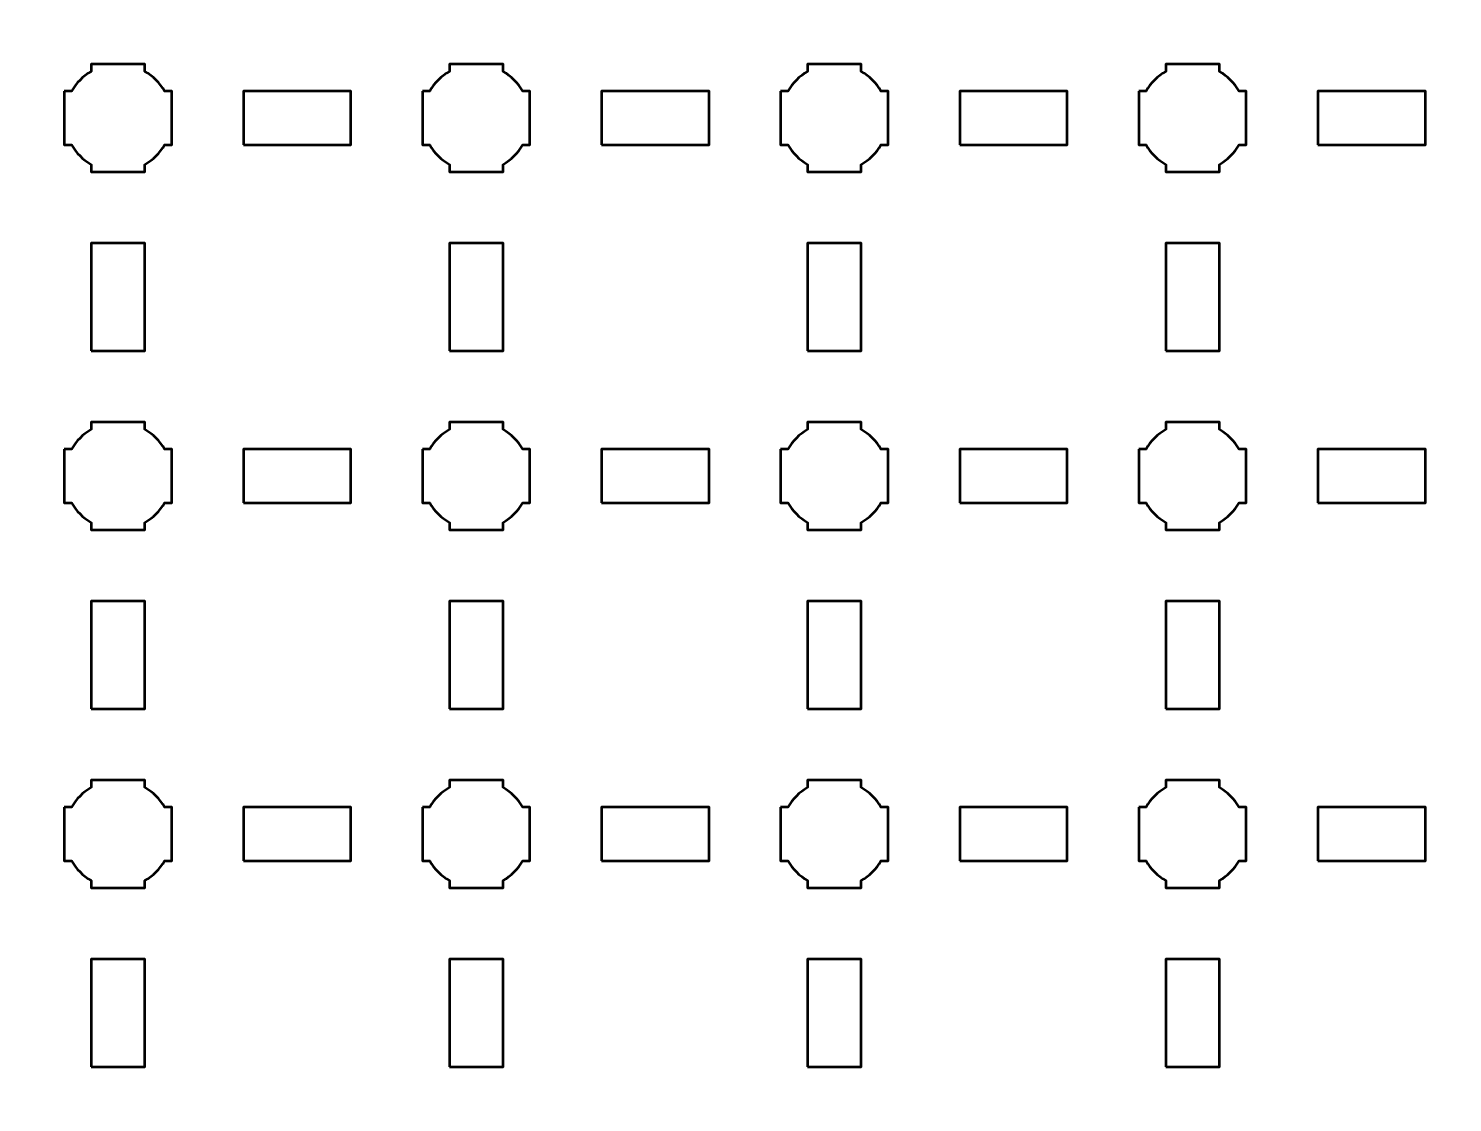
# Model space of a CAD drawing. Header units: centimetres. Extents: x -40.1 to 19.1, y -39.5 to 9.8.
# Drawn here: x 4 to 11.95, y -14.35 to -8.35 of the extents above; entities that cross this region are included whole.
import ezdxf

# ---------------------------------------------------------------- set-up
doc = ezdxf.new("R2010")
doc.units = ezdxf.units.CM
doc.header["$MEASUREMENT"] = 0
doc.layers.add('Layer 1', color=7, linetype='Continuous')

msp = doc.modelspace()

# ---------------------------------------------------------------- linework, layer by layer
at = {"layer": 'Layer 1', "lineweight": 53}
for points in [[(5.2, -9), (5.8, -9), (5.8, -8.7), (5.2, -8.7), (5.2, -9)], [(7.2, -9), (7.8, -9), (7.8, -8.7), (7.2, -8.7), (7.2, -9)], [(9.2, -9), (9.8, -9), (9.8, -8.7), (9.2, -8.7), (9.2, -9)], [(11.2, -9), (11.8, -9), (11.8, -8.7), (11.2, -8.7), (11.2, -9)], [(4.35, -10.15), (4.65, -10.15), (4.65, -9.55), (4.35, -9.55), (4.35, -10.15)], [(6.35, -10.15), (6.65, -10.15), (6.65, -9.55), (6.35, -9.55), (6.35, -10.15)], [(8.35, -10.15), (8.65, -10.15), (8.65, -9.55), (8.35, -9.55), (8.35, -10.15)], [(10.35, -10.15), (10.65, -10.15), (10.65, -9.55), (10.35, -9.55), (10.35, -10.15)], [(5.2, -11), (5.8, -11), (5.8, -10.7), (5.2, -10.7), (5.2, -11)], [(7.2, -11), (7.8, -11), (7.8, -10.7), (7.2, -10.7), (7.2, -11)], [(9.2, -11), (9.8, -11), (9.8, -10.7), (9.2, -10.7), (9.2, -11)], [(11.2, -11), (11.8, -11), (11.8, -10.7), (11.2, -10.7), (11.2, -11)], [(4.35, -12.15), (4.65, -12.15), (4.65, -11.55), (4.35, -11.55), (4.35, -12.15)], [(6.35, -12.15), (6.65, -12.15), (6.65, -11.55), (6.35, -11.55), (6.35, -12.15)], [(8.35, -12.15), (8.65, -12.15), (8.65, -11.55), (8.35, -11.55), (8.35, -12.15)], [(10.35, -12.15), (10.65, -12.15), (10.65, -11.55), (10.35, -11.55), (10.35, -12.15)], [(5.2, -13), (5.8, -13), (5.8, -12.7), (5.2, -12.7), (5.2, -13)], [(7.2, -13), (7.8, -13), (7.8, -12.7), (7.2, -12.7), (7.2, -13)], [(9.2, -13), (9.8, -13), (9.8, -12.7), (9.2, -12.7), (9.2, -13)], [(11.2, -13), (11.8, -13), (11.8, -12.7), (11.2, -12.7), (11.2, -13)], [(4.35, -14.15), (4.65, -14.15), (4.65, -13.55), (4.35, -13.55), (4.35, -14.15)], [(6.35, -14.15), (6.65, -14.15), (6.65, -13.55), (6.35, -13.55), (6.35, -14.15)], [(8.35, -14.15), (8.65, -14.15), (8.65, -13.55), (8.35, -13.55), (8.35, -14.15)], [(10.35, -14.15), (10.65, -14.15), (10.65, -13.55), (10.35, -13.55), (10.35, -14.15)]]:
    msp.add_lwpolyline(points, close=True, dxfattribs=at)
for points, knots in [([(-40.15, -39), (-40.15, -39), (-40.15, 9.3), (-40.15, 9.3), (-40.15, 9.3), (-40.15, 9.57609), (-39.92609, 9.8), (-39.65, 9.8), (-39.65, 9.8), (-39.65, 9.8), (18.65, 9.8), (18.65, 9.8), (18.65, 9.8), (18.92609, 9.8), (19.15, 9.57609), (19.15, 9.3), (19.15, 9.3), (19.15, 9.3), (19.15, -39), (19.15, -39), (19.15, -39), (19.15, -39.27609), (18.92609, -39.5), (18.65, -39.5), (18.65, -39.5), (18.65, -39.5), (-39.65, -39.5), (-39.65, -39.5), (-39.65, -39.5), (-39.92609, -39.5), (-40.15, -39.27609), (-40.15, -39)], [0, 0, 0, 0, 0.125, 0.125, 0.125, 0.125, 0.25, 0.25, 0.25, 0.25, 0.375, 0.375, 0.375, 0.375, 0.5, 0.5, 0.5, 0.5, 0.625, 0.625, 0.625, 0.625, 0.75, 0.75, 0.75, 0.75, 0.875, 0.875, 0.875, 0.875, 1, 1, 1, 1]), ([(4.2, -8.7), (4.2, -8.7), (4.24015, -8.7), (4.24015, -8.7), (4.24015, -8.7), (4.2665, -8.65447), (4.30447, -8.6165), (4.35, -8.59015), (4.35, -8.59015), (4.35, -8.59015), (4.35, -8.55), (4.35, -8.55), (4.35, -8.55), (4.35, -8.55), (4.5, -8.55), (4.5, -8.55), (4.5, -8.55), (4.5, -8.55), (4.65, -8.55), (4.65, -8.55), (4.65, -8.55), (4.65, -8.55), (4.65, -8.59015), (4.65, -8.59015), (4.65, -8.59015), (4.69553, -8.6165), (4.7335, -8.65447), (4.75985, -8.7), (4.75985, -8.7), (4.75985, -8.7), (4.8, -8.7), (4.8, -8.7), (4.8, -8.7), (4.8, -8.7), (4.8, -8.85), (4.8, -8.85), (4.8, -8.85), (4.8, -8.85), (4.8, -9), (4.8, -9), (4.8, -9), (4.8, -9), (4.75985, -9), (4.75985, -9), (4.75985, -9), (4.7335, -9.04553), (4.69553, -9.0835), (4.65, -9.10985), (4.65, -9.10985), (4.65, -9.10985), (4.65, -9.15), (4.65, -9.15), (4.65, -9.15), (4.65, -9.15), (4.5, -9.15), (4.5, -9.15), (4.5, -9.15), (4.5, -9.15), (4.35, -9.15), (4.35, -9.15), (4.35, -9.15), (4.35, -9.15), (4.35, -9.10985), (4.35, -9.10985), (4.35, -9.10985), (4.30447, -9.0835), (4.2665, -9.04553), (4.24015, -9), (4.24015, -9), (4.24015, -9), (4.2, -9), (4.2, -9), (4.2, -9), (4.2, -9), (4.2, -8.85), (4.2, -8.85), (4.2, -8.85), (4.2, -8.85), (4.2, -8.7), (4.2, -8.7)], [0, 0, 0, 0, 0.05, 0.05, 0.05, 0.05, 0.1, 0.1, 0.1, 0.1, 0.15, 0.15, 0.15, 0.15, 0.2, 0.2, 0.2, 0.2, 0.25, 0.25, 0.25, 0.25, 0.3, 0.3, 0.3, 0.3, 0.35, 0.35, 0.35, 0.35, 0.4, 0.4, 0.4, 0.4, 0.45, 0.45, 0.45, 0.45, 0.5, 0.5, 0.5, 0.5, 0.55, 0.55, 0.55, 0.55, 0.6, 0.6, 0.6, 0.6, 0.65, 0.65, 0.65, 0.65, 0.7, 0.7, 0.7, 0.7, 0.75, 0.75, 0.75, 0.75, 0.8, 0.8, 0.8, 0.8, 0.85, 0.85, 0.85, 0.85, 0.9, 0.9, 0.9, 0.9, 0.95, 0.95, 0.95, 0.95, 1, 1, 1, 1]), ([(6.2, -8.7), (6.2, -8.7), (6.24015, -8.7), (6.24015, -8.7), (6.24015, -8.7), (6.2665, -8.65447), (6.30447, -8.6165), (6.35, -8.59015), (6.35, -8.59015), (6.35, -8.59015), (6.35, -8.55), (6.35, -8.55), (6.35, -8.55), (6.35, -8.55), (6.5, -8.55), (6.5, -8.55), (6.5, -8.55), (6.5, -8.55), (6.65, -8.55), (6.65, -8.55), (6.65, -8.55), (6.65, -8.55), (6.65, -8.59015), (6.65, -8.59015), (6.65, -8.59015), (6.69553, -8.6165), (6.7335, -8.65447), (6.75985, -8.7), (6.75985, -8.7), (6.75985, -8.7), (6.8, -8.7), (6.8, -8.7), (6.8, -8.7), (6.8, -8.7), (6.8, -8.85), (6.8, -8.85), (6.8, -8.85), (6.8, -8.85), (6.8, -9), (6.8, -9), (6.8, -9), (6.8, -9), (6.75985, -9), (6.75985, -9), (6.75985, -9), (6.7335, -9.04553), (6.69553, -9.0835), (6.65, -9.10985), (6.65, -9.10985), (6.65, -9.10985), (6.65, -9.15), (6.65, -9.15), (6.65, -9.15), (6.65, -9.15), (6.5, -9.15), (6.5, -9.15), (6.5, -9.15), (6.5, -9.15), (6.35, -9.15), (6.35, -9.15), (6.35, -9.15), (6.35, -9.15), (6.35, -9.10985), (6.35, -9.10985), (6.35, -9.10985), (6.30447, -9.0835), (6.2665, -9.04553), (6.24015, -9), (6.24015, -9), (6.24015, -9), (6.2, -9), (6.2, -9), (6.2, -9), (6.2, -9), (6.2, -8.85), (6.2, -8.85), (6.2, -8.85), (6.2, -8.85), (6.2, -8.7), (6.2, -8.7)], [0, 0, 0, 0, 0.05, 0.05, 0.05, 0.05, 0.1, 0.1, 0.1, 0.1, 0.15, 0.15, 0.15, 0.15, 0.2, 0.2, 0.2, 0.2, 0.25, 0.25, 0.25, 0.25, 0.3, 0.3, 0.3, 0.3, 0.35, 0.35, 0.35, 0.35, 0.4, 0.4, 0.4, 0.4, 0.45, 0.45, 0.45, 0.45, 0.5, 0.5, 0.5, 0.5, 0.55, 0.55, 0.55, 0.55, 0.6, 0.6, 0.6, 0.6, 0.65, 0.65, 0.65, 0.65, 0.7, 0.7, 0.7, 0.7, 0.75, 0.75, 0.75, 0.75, 0.8, 0.8, 0.8, 0.8, 0.85, 0.85, 0.85, 0.85, 0.9, 0.9, 0.9, 0.9, 0.95, 0.95, 0.95, 0.95, 1, 1, 1, 1]), ([(8.2, -8.7), (8.2, -8.7), (8.24015, -8.7), (8.24015, -8.7), (8.24015, -8.7), (8.2665, -8.65447), (8.30447, -8.6165), (8.35, -8.59015), (8.35, -8.59015), (8.35, -8.59015), (8.35, -8.55), (8.35, -8.55), (8.35, -8.55), (8.35, -8.55), (8.5, -8.55), (8.5, -8.55), (8.5, -8.55), (8.5, -8.55), (8.65, -8.55), (8.65, -8.55), (8.65, -8.55), (8.65, -8.55), (8.65, -8.59015), (8.65, -8.59015), (8.65, -8.59015), (8.69553, -8.6165), (8.7335, -8.65447), (8.75985, -8.7), (8.75985, -8.7), (8.75985, -8.7), (8.8, -8.7), (8.8, -8.7), (8.8, -8.7), (8.8, -8.7), (8.8, -8.85), (8.8, -8.85), (8.8, -8.85), (8.8, -8.85), (8.8, -9), (8.8, -9), (8.8, -9), (8.8, -9), (8.75985, -9), (8.75985, -9), (8.75985, -9), (8.7335, -9.04553), (8.69553, -9.0835), (8.65, -9.10985), (8.65, -9.10985), (8.65, -9.10985), (8.65, -9.15), (8.65, -9.15), (8.65, -9.15), (8.65, -9.15), (8.5, -9.15), (8.5, -9.15), (8.5, -9.15), (8.5, -9.15), (8.35, -9.15), (8.35, -9.15), (8.35, -9.15), (8.35, -9.15), (8.35, -9.10985), (8.35, -9.10985), (8.35, -9.10985), (8.30447, -9.0835), (8.2665, -9.04553), (8.24015, -9), (8.24015, -9), (8.24015, -9), (8.2, -9), (8.2, -9), (8.2, -9), (8.2, -9), (8.2, -8.85), (8.2, -8.85), (8.2, -8.85), (8.2, -8.85), (8.2, -8.7), (8.2, -8.7)], [0, 0, 0, 0, 0.05, 0.05, 0.05, 0.05, 0.1, 0.1, 0.1, 0.1, 0.15, 0.15, 0.15, 0.15, 0.2, 0.2, 0.2, 0.2, 0.25, 0.25, 0.25, 0.25, 0.3, 0.3, 0.3, 0.3, 0.35, 0.35, 0.35, 0.35, 0.4, 0.4, 0.4, 0.4, 0.45, 0.45, 0.45, 0.45, 0.5, 0.5, 0.5, 0.5, 0.55, 0.55, 0.55, 0.55, 0.6, 0.6, 0.6, 0.6, 0.65, 0.65, 0.65, 0.65, 0.7, 0.7, 0.7, 0.7, 0.75, 0.75, 0.75, 0.75, 0.8, 0.8, 0.8, 0.8, 0.85, 0.85, 0.85, 0.85, 0.9, 0.9, 0.9, 0.9, 0.95, 0.95, 0.95, 0.95, 1, 1, 1, 1]), ([(10.2, -8.7), (10.2, -8.7), (10.24015, -8.7), (10.24015, -8.7), (10.24015, -8.7), (10.2665, -8.65447), (10.30447, -8.6165), (10.35, -8.59015), (10.35, -8.59015), (10.35, -8.59015), (10.35, -8.55), (10.35, -8.55), (10.35, -8.55), (10.35, -8.55), (10.5, -8.55), (10.5, -8.55), (10.5, -8.55), (10.5, -8.55), (10.65, -8.55), (10.65, -8.55), (10.65, -8.55), (10.65, -8.55), (10.65, -8.59015), (10.65, -8.59015), (10.65, -8.59015), (10.69553, -8.6165), (10.7335, -8.65447), (10.75985, -8.7), (10.75985, -8.7), (10.75985, -8.7), (10.8, -8.7), (10.8, -8.7), (10.8, -8.7), (10.8, -8.7), (10.8, -8.85), (10.8, -8.85), (10.8, -8.85), (10.8, -8.85), (10.8, -9), (10.8, -9), (10.8, -9), (10.8, -9), (10.75985, -9), (10.75985, -9), (10.75985, -9), (10.7335, -9.04553), (10.69553, -9.0835), (10.65, -9.10985), (10.65, -9.10985), (10.65, -9.10985), (10.65, -9.15), (10.65, -9.15), (10.65, -9.15), (10.65, -9.15), (10.5, -9.15), (10.5, -9.15), (10.5, -9.15), (10.5, -9.15), (10.35, -9.15), (10.35, -9.15), (10.35, -9.15), (10.35, -9.15), (10.35, -9.10985), (10.35, -9.10985), (10.35, -9.10985), (10.30447, -9.0835), (10.2665, -9.04553), (10.24015, -9), (10.24015, -9), (10.24015, -9), (10.2, -9), (10.2, -9), (10.2, -9), (10.2, -9), (10.2, -8.85), (10.2, -8.85), (10.2, -8.85), (10.2, -8.85), (10.2, -8.7), (10.2, -8.7)], [0, 0, 0, 0, 0.05, 0.05, 0.05, 0.05, 0.1, 0.1, 0.1, 0.1, 0.15, 0.15, 0.15, 0.15, 0.2, 0.2, 0.2, 0.2, 0.25, 0.25, 0.25, 0.25, 0.3, 0.3, 0.3, 0.3, 0.35, 0.35, 0.35, 0.35, 0.4, 0.4, 0.4, 0.4, 0.45, 0.45, 0.45, 0.45, 0.5, 0.5, 0.5, 0.5, 0.55, 0.55, 0.55, 0.55, 0.6, 0.6, 0.6, 0.6, 0.65, 0.65, 0.65, 0.65, 0.7, 0.7, 0.7, 0.7, 0.75, 0.75, 0.75, 0.75, 0.8, 0.8, 0.8, 0.8, 0.85, 0.85, 0.85, 0.85, 0.9, 0.9, 0.9, 0.9, 0.95, 0.95, 0.95, 0.95, 1, 1, 1, 1]), ([(4.2, -10.7), (4.2, -10.7), (4.24015, -10.7), (4.24015, -10.7), (4.24015, -10.7), (4.2665, -10.65447), (4.30447, -10.6165), (4.35, -10.59015), (4.35, -10.59015), (4.35, -10.59015), (4.35, -10.55), (4.35, -10.55), (4.35, -10.55), (4.35, -10.55), (4.5, -10.55), (4.5, -10.55), (4.5, -10.55), (4.5, -10.55), (4.65, -10.55), (4.65, -10.55), (4.65, -10.55), (4.65, -10.55), (4.65, -10.59015), (4.65, -10.59015), (4.65, -10.59015), (4.69553, -10.6165), (4.7335, -10.65447), (4.75985, -10.7), (4.75985, -10.7), (4.75985, -10.7), (4.8, -10.7), (4.8, -10.7), (4.8, -10.7), (4.8, -10.7), (4.8, -10.85), (4.8, -10.85), (4.8, -10.85), (4.8, -10.85), (4.8, -11), (4.8, -11), (4.8, -11), (4.8, -11), (4.75985, -11), (4.75985, -11), (4.75985, -11), (4.7335, -11.04553), (4.69553, -11.0835), (4.65, -11.10985), (4.65, -11.10985), (4.65, -11.10985), (4.65, -11.15), (4.65, -11.15), (4.65, -11.15), (4.65, -11.15), (4.5, -11.15), (4.5, -11.15), (4.5, -11.15), (4.5, -11.15), (4.35, -11.15), (4.35, -11.15), (4.35, -11.15), (4.35, -11.15), (4.35, -11.10985), (4.35, -11.10985), (4.35, -11.10985), (4.30447, -11.0835), (4.2665, -11.04553), (4.24015, -11), (4.24015, -11), (4.24015, -11), (4.2, -11), (4.2, -11), (4.2, -11), (4.2, -11), (4.2, -10.85), (4.2, -10.85), (4.2, -10.85), (4.2, -10.85), (4.2, -10.7), (4.2, -10.7)], [0, 0, 0, 0, 0.05, 0.05, 0.05, 0.05, 0.1, 0.1, 0.1, 0.1, 0.15, 0.15, 0.15, 0.15, 0.2, 0.2, 0.2, 0.2, 0.25, 0.25, 0.25, 0.25, 0.3, 0.3, 0.3, 0.3, 0.35, 0.35, 0.35, 0.35, 0.4, 0.4, 0.4, 0.4, 0.45, 0.45, 0.45, 0.45, 0.5, 0.5, 0.5, 0.5, 0.55, 0.55, 0.55, 0.55, 0.6, 0.6, 0.6, 0.6, 0.65, 0.65, 0.65, 0.65, 0.7, 0.7, 0.7, 0.7, 0.75, 0.75, 0.75, 0.75, 0.8, 0.8, 0.8, 0.8, 0.85, 0.85, 0.85, 0.85, 0.9, 0.9, 0.9, 0.9, 0.95, 0.95, 0.95, 0.95, 1, 1, 1, 1]), ([(6.2, -10.7), (6.2, -10.7), (6.24015, -10.7), (6.24015, -10.7), (6.24015, -10.7), (6.2665, -10.65447), (6.30447, -10.6165), (6.35, -10.59015), (6.35, -10.59015), (6.35, -10.59015), (6.35, -10.55), (6.35, -10.55), (6.35, -10.55), (6.35, -10.55), (6.5, -10.55), (6.5, -10.55), (6.5, -10.55), (6.5, -10.55), (6.65, -10.55), (6.65, -10.55), (6.65, -10.55), (6.65, -10.55), (6.65, -10.59015), (6.65, -10.59015), (6.65, -10.59015), (6.69553, -10.6165), (6.7335, -10.65447), (6.75985, -10.7), (6.75985, -10.7), (6.75985, -10.7), (6.8, -10.7), (6.8, -10.7), (6.8, -10.7), (6.8, -10.7), (6.8, -10.85), (6.8, -10.85), (6.8, -10.85), (6.8, -10.85), (6.8, -11), (6.8, -11), (6.8, -11), (6.8, -11), (6.75985, -11), (6.75985, -11), (6.75985, -11), (6.7335, -11.04553), (6.69553, -11.0835), (6.65, -11.10985), (6.65, -11.10985), (6.65, -11.10985), (6.65, -11.15), (6.65, -11.15), (6.65, -11.15), (6.65, -11.15), (6.5, -11.15), (6.5, -11.15), (6.5, -11.15), (6.5, -11.15), (6.35, -11.15), (6.35, -11.15), (6.35, -11.15), (6.35, -11.15), (6.35, -11.10985), (6.35, -11.10985), (6.35, -11.10985), (6.30447, -11.0835), (6.2665, -11.04553), (6.24015, -11), (6.24015, -11), (6.24015, -11), (6.2, -11), (6.2, -11), (6.2, -11), (6.2, -11), (6.2, -10.85), (6.2, -10.85), (6.2, -10.85), (6.2, -10.85), (6.2, -10.7), (6.2, -10.7)], [0, 0, 0, 0, 0.05, 0.05, 0.05, 0.05, 0.1, 0.1, 0.1, 0.1, 0.15, 0.15, 0.15, 0.15, 0.2, 0.2, 0.2, 0.2, 0.25, 0.25, 0.25, 0.25, 0.3, 0.3, 0.3, 0.3, 0.35, 0.35, 0.35, 0.35, 0.4, 0.4, 0.4, 0.4, 0.45, 0.45, 0.45, 0.45, 0.5, 0.5, 0.5, 0.5, 0.55, 0.55, 0.55, 0.55, 0.6, 0.6, 0.6, 0.6, 0.65, 0.65, 0.65, 0.65, 0.7, 0.7, 0.7, 0.7, 0.75, 0.75, 0.75, 0.75, 0.8, 0.8, 0.8, 0.8, 0.85, 0.85, 0.85, 0.85, 0.9, 0.9, 0.9, 0.9, 0.95, 0.95, 0.95, 0.95, 1, 1, 1, 1]), ([(8.2, -10.7), (8.2, -10.7), (8.24015, -10.7), (8.24015, -10.7), (8.24015, -10.7), (8.2665, -10.65447), (8.30447, -10.6165), (8.35, -10.59015), (8.35, -10.59015), (8.35, -10.59015), (8.35, -10.55), (8.35, -10.55), (8.35, -10.55), (8.35, -10.55), (8.5, -10.55), (8.5, -10.55), (8.5, -10.55), (8.5, -10.55), (8.65, -10.55), (8.65, -10.55), (8.65, -10.55), (8.65, -10.55), (8.65, -10.59015), (8.65, -10.59015), (8.65, -10.59015), (8.69553, -10.6165), (8.7335, -10.65447), (8.75985, -10.7), (8.75985, -10.7), (8.75985, -10.7), (8.8, -10.7), (8.8, -10.7), (8.8, -10.7), (8.8, -10.7), (8.8, -10.85), (8.8, -10.85), (8.8, -10.85), (8.8, -10.85), (8.8, -11), (8.8, -11), (8.8, -11), (8.8, -11), (8.75985, -11), (8.75985, -11), (8.75985, -11), (8.7335, -11.04553), (8.69553, -11.0835), (8.65, -11.10985), (8.65, -11.10985), (8.65, -11.10985), (8.65, -11.15), (8.65, -11.15), (8.65, -11.15), (8.65, -11.15), (8.5, -11.15), (8.5, -11.15), (8.5, -11.15), (8.5, -11.15), (8.35, -11.15), (8.35, -11.15), (8.35, -11.15), (8.35, -11.15), (8.35, -11.10985), (8.35, -11.10985), (8.35, -11.10985), (8.30447, -11.0835), (8.2665, -11.04553), (8.24015, -11), (8.24015, -11), (8.24015, -11), (8.2, -11), (8.2, -11), (8.2, -11), (8.2, -11), (8.2, -10.85), (8.2, -10.85), (8.2, -10.85), (8.2, -10.85), (8.2, -10.7), (8.2, -10.7)], [0, 0, 0, 0, 0.05, 0.05, 0.05, 0.05, 0.1, 0.1, 0.1, 0.1, 0.15, 0.15, 0.15, 0.15, 0.2, 0.2, 0.2, 0.2, 0.25, 0.25, 0.25, 0.25, 0.3, 0.3, 0.3, 0.3, 0.35, 0.35, 0.35, 0.35, 0.4, 0.4, 0.4, 0.4, 0.45, 0.45, 0.45, 0.45, 0.5, 0.5, 0.5, 0.5, 0.55, 0.55, 0.55, 0.55, 0.6, 0.6, 0.6, 0.6, 0.65, 0.65, 0.65, 0.65, 0.7, 0.7, 0.7, 0.7, 0.75, 0.75, 0.75, 0.75, 0.8, 0.8, 0.8, 0.8, 0.85, 0.85, 0.85, 0.85, 0.9, 0.9, 0.9, 0.9, 0.95, 0.95, 0.95, 0.95, 1, 1, 1, 1]), ([(10.2, -10.7), (10.2, -10.7), (10.24015, -10.7), (10.24015, -10.7), (10.24015, -10.7), (10.2665, -10.65447), (10.30447, -10.6165), (10.35, -10.59015), (10.35, -10.59015), (10.35, -10.59015), (10.35, -10.55), (10.35, -10.55), (10.35, -10.55), (10.35, -10.55), (10.5, -10.55), (10.5, -10.55), (10.5, -10.55), (10.5, -10.55), (10.65, -10.55), (10.65, -10.55), (10.65, -10.55), (10.65, -10.55), (10.65, -10.59015), (10.65, -10.59015), (10.65, -10.59015), (10.69553, -10.6165), (10.7335, -10.65447), (10.75985, -10.7), (10.75985, -10.7), (10.75985, -10.7), (10.8, -10.7), (10.8, -10.7), (10.8, -10.7), (10.8, -10.7), (10.8, -10.85), (10.8, -10.85), (10.8, -10.85), (10.8, -10.85), (10.8, -11), (10.8, -11), (10.8, -11), (10.8, -11), (10.75985, -11), (10.75985, -11), (10.75985, -11), (10.7335, -11.04553), (10.69553, -11.0835), (10.65, -11.10985), (10.65, -11.10985), (10.65, -11.10985), (10.65, -11.15), (10.65, -11.15), (10.65, -11.15), (10.65, -11.15), (10.5, -11.15), (10.5, -11.15), (10.5, -11.15), (10.5, -11.15), (10.35, -11.15), (10.35, -11.15), (10.35, -11.15), (10.35, -11.15), (10.35, -11.10985), (10.35, -11.10985), (10.35, -11.10985), (10.30447, -11.0835), (10.2665, -11.04553), (10.24015, -11), (10.24015, -11), (10.24015, -11), (10.2, -11), (10.2, -11), (10.2, -11), (10.2, -11), (10.2, -10.85), (10.2, -10.85), (10.2, -10.85), (10.2, -10.85), (10.2, -10.7), (10.2, -10.7)], [0, 0, 0, 0, 0.05, 0.05, 0.05, 0.05, 0.1, 0.1, 0.1, 0.1, 0.15, 0.15, 0.15, 0.15, 0.2, 0.2, 0.2, 0.2, 0.25, 0.25, 0.25, 0.25, 0.3, 0.3, 0.3, 0.3, 0.35, 0.35, 0.35, 0.35, 0.4, 0.4, 0.4, 0.4, 0.45, 0.45, 0.45, 0.45, 0.5, 0.5, 0.5, 0.5, 0.55, 0.55, 0.55, 0.55, 0.6, 0.6, 0.6, 0.6, 0.65, 0.65, 0.65, 0.65, 0.7, 0.7, 0.7, 0.7, 0.75, 0.75, 0.75, 0.75, 0.8, 0.8, 0.8, 0.8, 0.85, 0.85, 0.85, 0.85, 0.9, 0.9, 0.9, 0.9, 0.95, 0.95, 0.95, 0.95, 1, 1, 1, 1]), ([(4.2, -12.7), (4.2, -12.7), (4.24015, -12.7), (4.24015, -12.7), (4.24015, -12.7), (4.2665, -12.65447), (4.30447, -12.6165), (4.35, -12.59015), (4.35, -12.59015), (4.35, -12.59015), (4.35, -12.55), (4.35, -12.55), (4.35, -12.55), (4.35, -12.55), (4.5, -12.55), (4.5, -12.55), (4.5, -12.55), (4.5, -12.55), (4.65, -12.55), (4.65, -12.55), (4.65, -12.55), (4.65, -12.55), (4.65, -12.59015), (4.65, -12.59015), (4.65, -12.59015), (4.69553, -12.6165), (4.7335, -12.65447), (4.75985, -12.7), (4.75985, -12.7), (4.75985, -12.7), (4.8, -12.7), (4.8, -12.7), (4.8, -12.7), (4.8, -12.7), (4.8, -12.85), (4.8, -12.85), (4.8, -12.85), (4.8, -12.85), (4.8, -13), (4.8, -13), (4.8, -13), (4.8, -13), (4.75985, -13), (4.75985, -13), (4.75985, -13), (4.7335, -13.04553), (4.69553, -13.0835), (4.65, -13.10985), (4.65, -13.10985), (4.65, -13.10985), (4.65, -13.15), (4.65, -13.15), (4.65, -13.15), (4.65, -13.15), (4.5, -13.15), (4.5, -13.15), (4.5, -13.15), (4.5, -13.15), (4.35, -13.15), (4.35, -13.15), (4.35, -13.15), (4.35, -13.15), (4.35, -13.10985), (4.35, -13.10985), (4.35, -13.10985), (4.30447, -13.0835), (4.2665, -13.04553), (4.24015, -13), (4.24015, -13), (4.24015, -13), (4.2, -13), (4.2, -13), (4.2, -13), (4.2, -13), (4.2, -12.85), (4.2, -12.85), (4.2, -12.85), (4.2, -12.85), (4.2, -12.7), (4.2, -12.7)], [0, 0, 0, 0, 0.05, 0.05, 0.05, 0.05, 0.1, 0.1, 0.1, 0.1, 0.15, 0.15, 0.15, 0.15, 0.2, 0.2, 0.2, 0.2, 0.25, 0.25, 0.25, 0.25, 0.3, 0.3, 0.3, 0.3, 0.35, 0.35, 0.35, 0.35, 0.4, 0.4, 0.4, 0.4, 0.45, 0.45, 0.45, 0.45, 0.5, 0.5, 0.5, 0.5, 0.55, 0.55, 0.55, 0.55, 0.6, 0.6, 0.6, 0.6, 0.65, 0.65, 0.65, 0.65, 0.7, 0.7, 0.7, 0.7, 0.75, 0.75, 0.75, 0.75, 0.8, 0.8, 0.8, 0.8, 0.85, 0.85, 0.85, 0.85, 0.9, 0.9, 0.9, 0.9, 0.95, 0.95, 0.95, 0.95, 1, 1, 1, 1]), ([(6.2, -12.7), (6.2, -12.7), (6.24015, -12.7), (6.24015, -12.7), (6.24015, -12.7), (6.2665, -12.65447), (6.30447, -12.6165), (6.35, -12.59015), (6.35, -12.59015), (6.35, -12.59015), (6.35, -12.55), (6.35, -12.55), (6.35, -12.55), (6.35, -12.55), (6.5, -12.55), (6.5, -12.55), (6.5, -12.55), (6.5, -12.55), (6.65, -12.55), (6.65, -12.55), (6.65, -12.55), (6.65, -12.55), (6.65, -12.59015), (6.65, -12.59015), (6.65, -12.59015), (6.69553, -12.6165), (6.7335, -12.65447), (6.75985, -12.7), (6.75985, -12.7), (6.75985, -12.7), (6.8, -12.7), (6.8, -12.7), (6.8, -12.7), (6.8, -12.7), (6.8, -12.85), (6.8, -12.85), (6.8, -12.85), (6.8, -12.85), (6.8, -13), (6.8, -13), (6.8, -13), (6.8, -13), (6.75985, -13), (6.75985, -13), (6.75985, -13), (6.7335, -13.04553), (6.69553, -13.0835), (6.65, -13.10985), (6.65, -13.10985), (6.65, -13.10985), (6.65, -13.15), (6.65, -13.15), (6.65, -13.15), (6.65, -13.15), (6.5, -13.15), (6.5, -13.15), (6.5, -13.15), (6.5, -13.15), (6.35, -13.15), (6.35, -13.15), (6.35, -13.15), (6.35, -13.15), (6.35, -13.10985), (6.35, -13.10985), (6.35, -13.10985), (6.30447, -13.0835), (6.2665, -13.04553), (6.24015, -13), (6.24015, -13), (6.24015, -13), (6.2, -13), (6.2, -13), (6.2, -13), (6.2, -13), (6.2, -12.85), (6.2, -12.85), (6.2, -12.85), (6.2, -12.85), (6.2, -12.7), (6.2, -12.7)], [0, 0, 0, 0, 0.05, 0.05, 0.05, 0.05, 0.1, 0.1, 0.1, 0.1, 0.15, 0.15, 0.15, 0.15, 0.2, 0.2, 0.2, 0.2, 0.25, 0.25, 0.25, 0.25, 0.3, 0.3, 0.3, 0.3, 0.35, 0.35, 0.35, 0.35, 0.4, 0.4, 0.4, 0.4, 0.45, 0.45, 0.45, 0.45, 0.5, 0.5, 0.5, 0.5, 0.55, 0.55, 0.55, 0.55, 0.6, 0.6, 0.6, 0.6, 0.65, 0.65, 0.65, 0.65, 0.7, 0.7, 0.7, 0.7, 0.75, 0.75, 0.75, 0.75, 0.8, 0.8, 0.8, 0.8, 0.85, 0.85, 0.85, 0.85, 0.9, 0.9, 0.9, 0.9, 0.95, 0.95, 0.95, 0.95, 1, 1, 1, 1]), ([(8.2, -12.7), (8.2, -12.7), (8.24015, -12.7), (8.24015, -12.7), (8.24015, -12.7), (8.2665, -12.65447), (8.30447, -12.6165), (8.35, -12.59015), (8.35, -12.59015), (8.35, -12.59015), (8.35, -12.55), (8.35, -12.55), (8.35, -12.55), (8.35, -12.55), (8.5, -12.55), (8.5, -12.55), (8.5, -12.55), (8.5, -12.55), (8.65, -12.55), (8.65, -12.55), (8.65, -12.55), (8.65, -12.55), (8.65, -12.59015), (8.65, -12.59015), (8.65, -12.59015), (8.69553, -12.6165), (8.7335, -12.65447), (8.75985, -12.7), (8.75985, -12.7), (8.75985, -12.7), (8.8, -12.7), (8.8, -12.7), (8.8, -12.7), (8.8, -12.7), (8.8, -12.85), (8.8, -12.85), (8.8, -12.85), (8.8, -12.85), (8.8, -13), (8.8, -13), (8.8, -13), (8.8, -13), (8.75985, -13), (8.75985, -13), (8.75985, -13), (8.7335, -13.04553), (8.69553, -13.0835), (8.65, -13.10985), (8.65, -13.10985), (8.65, -13.10985), (8.65, -13.15), (8.65, -13.15), (8.65, -13.15), (8.65, -13.15), (8.5, -13.15), (8.5, -13.15), (8.5, -13.15), (8.5, -13.15), (8.35, -13.15), (8.35, -13.15), (8.35, -13.15), (8.35, -13.15), (8.35, -13.10985), (8.35, -13.10985), (8.35, -13.10985), (8.30447, -13.0835), (8.2665, -13.04553), (8.24015, -13), (8.24015, -13), (8.24015, -13), (8.2, -13), (8.2, -13), (8.2, -13), (8.2, -13), (8.2, -12.85), (8.2, -12.85), (8.2, -12.85), (8.2, -12.85), (8.2, -12.7), (8.2, -12.7)], [0, 0, 0, 0, 0.05, 0.05, 0.05, 0.05, 0.1, 0.1, 0.1, 0.1, 0.15, 0.15, 0.15, 0.15, 0.2, 0.2, 0.2, 0.2, 0.25, 0.25, 0.25, 0.25, 0.3, 0.3, 0.3, 0.3, 0.35, 0.35, 0.35, 0.35, 0.4, 0.4, 0.4, 0.4, 0.45, 0.45, 0.45, 0.45, 0.5, 0.5, 0.5, 0.5, 0.55, 0.55, 0.55, 0.55, 0.6, 0.6, 0.6, 0.6, 0.65, 0.65, 0.65, 0.65, 0.7, 0.7, 0.7, 0.7, 0.75, 0.75, 0.75, 0.75, 0.8, 0.8, 0.8, 0.8, 0.85, 0.85, 0.85, 0.85, 0.9, 0.9, 0.9, 0.9, 0.95, 0.95, 0.95, 0.95, 1, 1, 1, 1]), ([(10.2, -12.7), (10.2, -12.7), (10.24015, -12.7), (10.24015, -12.7), (10.24015, -12.7), (10.2665, -12.65447), (10.30447, -12.6165), (10.35, -12.59015), (10.35, -12.59015), (10.35, -12.59015), (10.35, -12.55), (10.35, -12.55), (10.35, -12.55), (10.35, -12.55), (10.5, -12.55), (10.5, -12.55), (10.5, -12.55), (10.5, -12.55), (10.65, -12.55), (10.65, -12.55), (10.65, -12.55), (10.65, -12.55), (10.65, -12.59015), (10.65, -12.59015), (10.65, -12.59015), (10.69553, -12.6165), (10.7335, -12.65447), (10.75985, -12.7), (10.75985, -12.7), (10.75985, -12.7), (10.8, -12.7), (10.8, -12.7), (10.8, -12.7), (10.8, -12.7), (10.8, -12.85), (10.8, -12.85), (10.8, -12.85), (10.8, -12.85), (10.8, -13), (10.8, -13), (10.8, -13), (10.8, -13), (10.75985, -13), (10.75985, -13), (10.75985, -13), (10.7335, -13.04553), (10.69553, -13.0835), (10.65, -13.10985), (10.65, -13.10985), (10.65, -13.10985), (10.65, -13.15), (10.65, -13.15), (10.65, -13.15), (10.65, -13.15), (10.5, -13.15), (10.5, -13.15), (10.5, -13.15), (10.5, -13.15), (10.35, -13.15), (10.35, -13.15), (10.35, -13.15), (10.35, -13.15), (10.35, -13.10985), (10.35, -13.10985), (10.35, -13.10985), (10.30447, -13.0835), (10.2665, -13.04553), (10.24015, -13), (10.24015, -13), (10.24015, -13), (10.2, -13), (10.2, -13), (10.2, -13), (10.2, -13), (10.2, -12.85), (10.2, -12.85), (10.2, -12.85), (10.2, -12.85), (10.2, -12.7), (10.2, -12.7)], [0, 0, 0, 0, 0.05, 0.05, 0.05, 0.05, 0.1, 0.1, 0.1, 0.1, 0.15, 0.15, 0.15, 0.15, 0.2, 0.2, 0.2, 0.2, 0.25, 0.25, 0.25, 0.25, 0.3, 0.3, 0.3, 0.3, 0.35, 0.35, 0.35, 0.35, 0.4, 0.4, 0.4, 0.4, 0.45, 0.45, 0.45, 0.45, 0.5, 0.5, 0.5, 0.5, 0.55, 0.55, 0.55, 0.55, 0.6, 0.6, 0.6, 0.6, 0.65, 0.65, 0.65, 0.65, 0.7, 0.7, 0.7, 0.7, 0.75, 0.75, 0.75, 0.75, 0.8, 0.8, 0.8, 0.8, 0.85, 0.85, 0.85, 0.85, 0.9, 0.9, 0.9, 0.9, 0.95, 0.95, 0.95, 0.95, 1, 1, 1, 1])]:
    msp.add_open_spline(points, degree=3, knots=knots, dxfattribs=at)

doc.saveas('drawing.dxf')
